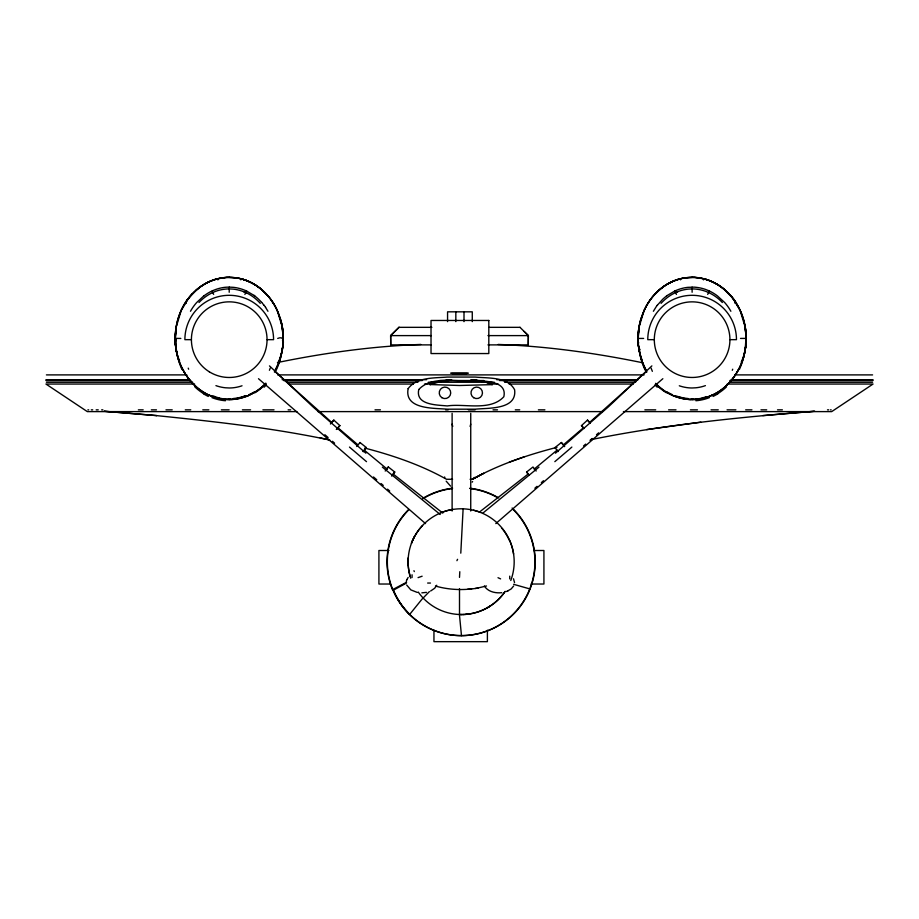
<?xml version="1.0" encoding="UTF-8"?>
<svg xmlns="http://www.w3.org/2000/svg" width="919" height="919" viewBox="0 0 919 919"><rect width="100%" height="100%" fill="white"/><g stroke="black" fill="none" stroke-linecap="round" stroke-linejoin="round"><path stroke-width="1.38" d="M176.138 349.76L175.196 339.134L175.943 328.29M229.21 292.253L229.245 287.119L227.154 287.176A37.943 37.932 -4.9 0 0 224.799 287.337A41.183 41.16 -19.4 0 0 215.793 289.451L212.3 290.829M487.955 344.889L528.264 344.889L528.356 335.607L519.993 327.336M528.264 344.889L528.356 335.607L524.129 331.472M745.206 349.76L746.102 335.894M175.253 340.96A68.201 68.121 -89.8 0 0 178.275 358.766A68.201 68.121 -89.8 0 1 175.253 340.972L176.103 327.313M460.787 553.169L463.119 508.816M459.5 577.385L459.799 571.71M470.735 424.107L470.103 426.416M638.992 327.313C639.325 332.781 636.074 345.475 640.141 349.794M406.29 581.428L406.772 579.728M474.078 478.11L474.273 477.386M181.238 310.381L176.103 327.325A68.914 68.914 0 0 0 176.103 349.565C179.55 372.287 196.264 393.723 219.4 398.513A47.926 47.926 0 0 0 239.055 398.513C249.221 396.296 258.664 390.92 265.775 383.338M644.116 310.381L638.992 327.325A68.914 68.914 0 0 0 638.992 349.565L641.876 360.926L646.333 370.794M436.732 585.254L434.664 588.263L430.62 591.009M406.749 579.786L408.151 577.465M181.238 310.392L188.832 297.871L197.93 288.646M644.116 310.392C651.192 294.746 665.253 281.915 682.289 278.365A47.926 47.926 0 0 1 701.944 278.365C715.821 281.306 727.905 290.381 735.591 302.167A65.054 65.008 -77.3 0 1 745.343 328.301L746.079 335.584M244.879 294.413L246.637 291.059L254.058 295.436M653.386 311.277L655.81 307.348A48.489 48.477 -67.4 0 1 657.188 305.349M707.664 294.379L709.525 291.059A44.376 44.238 36.5 0 1 717.498 295.964L724.735 302.592A50.602 50.568 57.8 0 1 730.869 311.265M513.618 586.035L511.182 588.941L506.599 591.549M472.217 482.153L472.607 481.522M703.449 279.881L704.115 278.871A51.269 51.269 0 0 1 723.391 288.681L732.512 297.871L740.105 310.392M734.936 303.167L735.591 302.167A59.838 59.838 0 0 0 730.835 295.838M186.408 303.167L185.753 302.167C193.438 290.381 205.511 281.283 219.4 278.365A47.926 47.926 0 0 1 239.055 278.377C256.091 281.926 270.14 294.758 277.216 310.392M240.801 279.847L241.444 278.928M272.461 302.81L272.805 302.328A59.907 59.907 0 0 0 268.084 295.998L260.686 288.784A51.326 51.326 0 0 0 241.456 278.905A51.705 51.705 0 0 1 262.604 290.484M657.223 305.384L662.507 299.445A46.651 46.651 0 0 1 666.677 295.895M356.733 446.496L360.007 442.544M363.154 451.562L366.336 447.542M363.246 451.643L366.428 447.61L359.915 442.476M385.9 469.954L388.277 466.932L394.791 472.067L391.62 476.099M385.199 471.022L388.369 467.001M392.321 475.02L394.699 471.998M192.255 293.896L190.509 295.849A59.838 59.838 0 0 0 185.753 302.167M333.884 420.144L330.426 423.935L333.792 420.063L339.927 425.658L336.469 429.449M336.388 429.368L339.846 425.577M680.542 279.847L679.888 278.928A51.326 51.326 0 0 0 660.681 288.807L653.26 295.987A59.919 59.919 0 0 0 648.538 302.328A61.791 61.768 74.2 0 0 645.54 307.463M429.38 591.595L421.901 599.28L409.69 614.397A73.773 73.773 0 0 1 393.343 590.182L406.221 583.209M651.87 365.9L608.344 406.899L555.467 453.182M390.736 344.889L390.644 335.607L399.007 327.336L390.644 335.607L390.736 344.889L431.379 344.889M656.821 292.196L658.705 290.438A51.705 51.705 0 0 1 679.888 278.871M646.241 371.713L589.447 422.556M495.8 523.6L662.852 378.708M534.858 488.23L537.018 486.346M541.348 482.601L543.508 480.717M583.519 445.979L585.679 444.107M589.998 440.35L592.169 438.478M596.488 434.721L598.648 432.838M583.083 428.059L563.646 444.635M557.098 450.138L534.18 469.127M538.982 467.128L483.003 512.986M527.793 474.319L480.603 511.159M203.788 295.895L196.609 302.592A50.602 50.568 -57.8 0 0 190.474 311.265M490.229 383.614L492.331 384.624L459.5 385.498L430.414 384.544M429.977 384.785L432.435 383.579M430.506 384.498L442.901 380.891A65.364 65.364 0 0 1 451.895 380.282L450.172 380.305M406.635 582.232L392.47 589.711A74.106 74.106 0 0 1 408.587 509.563M709.146 290.875L705.562 289.439A41.183 41.16 19.4 0 0 696.533 287.371A37.943 37.932 4.9 0 0 694.19 287.142L687.906 287.337A40.229 40.229 0 0 0 682.989 288.175A42.125 42.113 -14.5 0 0 674.707 291.059L667.286 295.436A27.903 27.34 -36.3 0 0 666.62 295.826M249.348 395.124L245.982 396.514M712.236 395.124L708.871 396.514M507.127 591.342L507.874 591.009M556.994 447.312C527.747 454.859 498.833 464.532 472.366 479.27L470.08 479.27M524.129 456.869L509.264 462.154M418.065 577.626L422.131 576.213M486.484 585.989L477.11 588.183M590.94 439.661C664.529 424.635 739.427 417.283 814.211 411.275M426.45 592.376L421.844 592.847M277.446 362.546C324.706 352.85 372.643 346.222 420.879 344.441M435.457 586.046C448.679 589.837 462.751 590.457 476.329 588.309M475.295 588.493L478.098 588.022M646.62 429.575L700.887 422.166M679.888 278.939A48.167 48.11 -1.6 0 1 685.7 277.779L694.856 277.423L704.115 278.871A51.636 51.636 0 0 1 725.332 290.335M443.67 380.788L447.461 380.42M501.774 592.686C495.502 593.398 487.874 591.767 484.382 586.012M444.015 380.742L445.003 380.638M445.979 380.535L451.16 380.282M467.461 589.32L469.356 589.159M469.816 589.113L471.642 588.953M233.277 399.351L225.614 399.386M814.739 411.252L762.781 415.583M695.729 399.386L690.789 399.305M448.931 380.34L449.839 380.305M230.543 399.305L230.003 399.317A35.359 35.359 0 0 1 229.222 399.328L228.05 399.305M693.282 399.305L692.11 399.328A35.359 35.359 0 0 1 691.341 399.317M241.444 278.939A48.167 48.11 1.6 0 0 235.632 277.779L226.488 277.423L217.229 278.871A51.269 51.269 0 0 0 197.953 288.669M740.507 338.422L746.148 338.41L746.09 340.972A68.201 68.121 89.8 0 1 743.057 358.778A68.201 68.121 89.8 0 0 746.09 340.96M398.915 327.336L431.884 327.336M489.207 327.336L520.085 327.336M390.736 335.607L431.379 335.607M487.955 335.607L528.264 335.607M277.71 338.433C286.131 334.826 283.018 346.44 281.754 349.794M643.633 338.433L638.085 338.445L638.131 340.983A68.155 68.086 -88.9 0 0 640.417 356.216A63.779 63.744 -78.7 0 0 646.93 371.977M191.416 339.662L184.88 339.662A44.342 44.342 0 0 1 229.222 295.309A44.342 44.342 0 0 1 273.575 339.662L267.038 339.662M654.294 339.662L647.769 339.662A44.342 44.342 0 0 1 692.11 295.309A44.342 44.342 0 0 1 736.464 339.662L729.927 339.662A37.817 37.817 0 0 1 673.202 372.402A37.817 37.817 0 0 1 673.213 306.912A37.817 37.817 0 0 1 729.927 339.662M450.563 373.137L468.437 373.137M451.562 373.401L467.438 373.401M452.757 373.723L466.243 373.723M46.409 374.895L186.798 374.895M277.653 374.895L644.093 374.895M734.832 374.895L872.591 374.895M45.95 379.685L189.176 379.685M282.133 379.685L426.623 379.685M496.662 379.685L638.268 379.685M731.214 379.685L873.05 379.685M45.95 380.535L190.555 380.535M283.523 380.535L422.338 380.535M439.489 380.535L483.796 380.535M499.476 380.535L636.867 380.535M729.824 380.535L873.05 380.535M46.409 382.258L192.691 382.258M286.717 382.258L417.927 382.258M428.277 382.258L494.353 382.258M504.588 382.258L635.615 382.258M730.697 382.258L872.591 382.258M194.587 384.039L45.95 384.039L87.305 411.609L296.906 411.609M288.486 384.039L413.378 384.039M424.486 384.039L431.425 384.039M491.183 384.039L498.087 384.039M509.149 384.039L633.248 384.039M727.239 384.039L873.05 384.039L831.695 411.609L623.392 411.609M87.891 409.84L88.695 409.84M91.303 409.84L92.716 409.84M96.173 409.84L98.23 409.84M101.664 409.84L102.882 409.84M138.355 409.84L143.18 409.84M151.336 409.84L156.46 409.84M165.971 409.84L172.209 409.84M185.293 409.84L190.773 409.84M202.777 409.84L208.866 409.84M221.376 409.84L229.13 409.84M242.421 409.84L250.6 409.84M262.891 409.84L274.023 409.84M288.106 409.84L290.703 409.84M375.009 409.84L380.42 409.84M445.623 409.84L448.185 409.84M468.38 409.84L475.112 409.84M493.021 409.84L497.489 409.84M515.295 409.84L519.729 409.84M538.385 409.84L544.898 409.84M644.862 409.84L655.718 409.84M668.595 409.84L676.005 409.84M690.422 409.84L697.441 409.84M711.042 409.84L718.256 409.84M727.044 409.84L735.889 409.84M745.677 409.84L751.949 409.84M760.966 409.84L766.71 409.84M777.52 409.84L782.379 409.84M827.491 409.84L828.731 409.84M830.558 409.84L831.155 409.84M317.951 411.609L602.382 411.609M452.596 479.27L446.519 479.27C420.959 464.922 393.01 455.433 364.728 448.058M388.955 550.504L378.915 550.504L378.915 584.024L390.391 584.024M533.882 550.504L543.922 550.504L543.922 584.024L531.01 584.024M427.634 583.048L430.471 583.048M229.279 287.119L233.437 287.337A40.229 40.229 0 0 1 238.354 288.175A42.125 42.113 14.5 0 1 246.637 291.059M492.331 384.624L486.622 382.338L479.534 380.868A65.49 65.49 0 0 0 470.712 380.282L473.664 380.34M175.196 338.41L180.836 338.422M471.447 380.282L472.355 380.305M690.755 399.501L688.067 399.351M472.768 380.305L476.628 380.535M473.917 380.351L476.065 380.489M498.121 344.441C546.828 346.233 595.213 352.999 642.921 362.81M476.479 380.523L477.846 380.661M476.892 380.558L478.581 380.742M225.649 399.156L225.419 399.133A40.022 40.022 0 0 1 213.105 395.848M156.241 415.583C214.357 421.522 272.587 427.932 329.783 440.029L320.099 437.835M478.121 380.684L478.937 380.788M417.295 592.433L410.816 589.872L406.669 585.024M512.113 508.035A74.106 74.106 0 0 1 530.079 588.987L513.595 584.312M675.362 396.514L671.996 395.124M212.473 396.514L209.107 395.124M244.098 279.709L249.118 281.651M498.006 577.706L500.614 578.901M450.574 486.14L446.174 481.142M440.224 514.491L382.361 467.128M393.55 474.319L442.797 513.089M387.163 469.127L364.246 450.138M723.414 288.646L725.367 290.301M357.698 444.635L338.261 428.059M365.865 453.182L313 406.899L269.474 365.9M258.492 378.708L425.543 523.6M331.897 422.556L275.103 371.713M324.855 434.721L328.094 437.536M332.414 441.292L334.585 443.165M373.505 476.961L376.756 479.775M381.075 483.532L383.246 485.416M387.565 489.172L389.725 491.045M727.262 292.047L729.089 293.896M590.136 422.912L587.54 420.063L581.417 425.658L584.002 428.495M587.459 420.144L590.055 422.981M581.497 425.577L584.093 428.426M261.651 302.374L258.836 299.445A46.651 46.651 0 0 0 254.666 295.895M261.731 302.454L264.109 305.384M564.599 446.496L561.429 442.476L554.915 447.61L558.178 451.562M561.337 442.544L564.519 446.565M536.145 471.022L532.974 467.001L526.553 472.067L528.93 475.089M526.633 471.998L529.022 475.02M265.534 307.348L267.957 311.277M217.895 279.881L217.229 278.871A51.636 51.636 0 0 0 196.011 290.335M513.503 578.763L514.548 582.612M213.667 294.379L211.818 291.059A44.376 44.238 -36.5 0 0 203.846 295.964M674.707 291.059L676.464 294.413M275.999 307.854L276.194 308.244A65.111 64.916 83.7 0 1 280.054 318.135A63.779 63.641 86.1 0 0 270.209 298.686A56.048 56.013 -80.7 0 0 253.575 283.833A49.557 49.523 -4.6 0 0 235.643 277.745M452.745 426.416L452.114 424.107M740.105 310.381L745.24 327.325A68.914 68.914 0 0 1 745.24 349.565C741.794 372.287 725.08 393.723 701.944 398.513A47.926 47.926 0 0 1 682.289 398.513C672.111 396.296 662.679 390.92 655.569 383.338A56.048 56.013 -6.6 0 0 666.424 392.229M277.216 310.381L282.351 327.313L283.213 340.983A68.155 68.086 88.9 0 1 280.927 356.227A63.779 63.744 78.7 0 1 274.413 371.965L279.468 360.926L282.351 349.565A68.914 68.914 0 0 0 282.351 327.325L281.168 321.639M413.952 570.699L414.297 571.584M444.635 476.961L444.796 477.685M282.581 340.202L283.018 344.12A67.983 67.891 -89.7 0 0 282.615 340.467M745.24 327.313L746.148 338.433A66.501 66.467 -78.7 0 0 733.282 298.549M461.476 635.615L459.511 615.408L459.5 588.619M692.099 287.119L692.122 292.253M509.735 576.156L509.735 578.913M487.392 630.181L487.392 641.657L433.952 641.657L433.952 630.181M472.274 321.627L472.274 311.828L447.564 311.828L447.564 321.627M470.735 413.332L470.735 511.01M464.003 311.828L464.003 321.627M455.835 311.828L455.835 321.627M452.114 413.332L452.114 511.01M412.068 574.777L412.068 577.534M366.509 461.66A651.594 103.755 35.4 0 1 349.484 447.082M281.628 326.486A54.026 54.026 0 0 1 278.204 362.465M179.596 360.995A54.026 54.026 0 0 1 175.655 332.621M264.155 305.349A48.489 48.477 67.4 0 1 265.58 307.325M254.103 295.378A27.903 27.34 36.3 0 1 254.712 295.826M175.288 338.41A66.501 66.467 78.7 0 1 188.062 298.549M178.378 358.755A63.779 63.641 86.1 0 0 188.246 378.203A56.048 56.013 -80.7 0 0 204.868 393.045A49.557 49.523 -4.6 0 0 222.812 399.145M229.141 399.512A47.386 47.34 0.3 0 1 222.823 399.076M229.141 399.593A49.166 49.144 0.3 0 0 254.885 392.172A56.048 56.013 6.6 0 0 265.867 383.315M198.986 302.5A44.709 44.663 -30.7 0 1 213.093 292.368A40.321 40.298 -16.8 0 1 225.224 289.117L225.752 289.071A37.989 37.989 0 0 1 227.361 288.957L228.452 288.922A35.359 35.359 0 0 1 229.222 288.911L233.035 289.106A40.022 40.022 0 0 1 246.464 292.92M246.499 292.862A44.709 44.698 0 0 1 260.272 303.339M229.313 277.366A47.386 47.34 0.3 0 1 235.632 277.802M203.57 284.718A49.166 49.144 0.3 0 1 229.313 277.297M188.246 298.686A56.048 56.013 6.6 0 1 203.536 284.66M242.03 385.785A40.321 40.298 -16.8 0 1 233.231 387.772L232.702 387.818A37.989 37.989 0 0 1 231.094 387.933L230.003 387.967A35.359 35.359 0 0 1 229.222 387.979L225.419 387.784A40.022 40.022 0 0 1 215.931 385.635M176.034 339.145A71.188 69.878 12.3 0 0 175.437 344.12A65.881 65.846 78.7 0 1 175.977 339.662M243.478 291.599A40.022 40.022 0 0 1 245.35 292.391M272.805 302.317A61.791 61.768 -74.2 0 1 275.792 307.463M270.209 368.14A50.534 50.534 0 0 1 269.416 370.265M245.339 395.825A40.321 40.298 -16.8 0 1 233.231 399.122M188.636 369.208A50.556 50.545 0 0 1 188.246 368.14M282.087 349.76A78.517 72.256 21.2 0 1 276.47 369.553M181.996 369.541A78.506 71.498 -21.8 0 1 176.414 349.725M195.575 386.106A65.927 60.114 -4.9 0 1 182.709 369.22M203.593 393.654A56.392 52.831 -19.3 0 1 194.805 386.83M208.349 396.445A50.063 46.007 -8.1 0 1 203.467 393.791M225.465 400.73A43.365 39.391 -3.8 0 1 211.921 397.617M245.649 395.802A43.997 38.058 0.1 0 1 233.185 398.547M254.322 391.896A50.063 44.066 -0.4 0 1 249.049 394.63M263.236 386.439A56.392 52.372 11.5 0 1 254.954 392.758M276.332 369.472A65.927 61.607 19.6 0 1 275.263 371.758M266.338 384.843A65.927 61.607 19.6 0 1 264.086 387.209M176 328.301A65.054 65.008 77.3 0 1 185.695 302.133M745.769 342.695A71.188 69.878 -12.3 0 1 745.895 344.12M742.966 358.743A63.779 63.641 -86.1 0 1 733.098 378.191A56.048 56.013 80.7 0 1 716.464 393.056M716.429 392.976A49.557 49.523 4.6 0 1 698.532 399.133M698.52 399.087A47.386 47.34 -0.3 0 1 692.202 399.524M692.202 399.593A49.166 49.144 -0.3 0 1 666.459 392.172M722.357 302.5A44.709 44.663 30.7 0 0 708.25 292.368A40.321 40.298 16.8 0 0 696.108 289.117L695.591 289.071A37.989 37.989 0 0 0 693.983 288.957L692.892 288.922A35.359 35.359 0 0 0 692.11 288.911L688.308 289.106A40.022 40.022 0 0 0 674.879 292.92A44.709 44.698 0 0 0 661.071 303.339M676.912 291.978A40.022 40.022 0 0 1 677.854 291.599M645.253 308.302A65.111 64.916 -83.7 0 0 641.29 318.135A63.779 63.641 -86.1 0 1 651.134 298.686A56.048 56.013 80.7 0 1 667.757 283.833M652.364 371.322A50.534 50.534 0 0 1 651.134 368.14M687.86 399.087A40.321 40.298 16.8 0 1 677.866 396.606M706.366 396.629A40.022 40.022 0 0 1 695.924 399.156M732.707 369.208A50.556 50.545 0 0 1 732.294 370.265M745.7 342.442A65.881 65.846 -78.7 0 1 745.849 344.12M644.862 369.553A78.517 72.256 -21.2 0 1 639.256 349.76M744.93 349.725A78.506 71.498 21.8 0 1 739.347 369.541M738.635 369.22A65.927 60.114 4.9 0 1 725.769 386.106M726.538 386.83A56.392 52.831 19.3 0 1 717.739 393.654M717.877 393.791A50.063 46.007 8.1 0 1 712.995 396.445M709.422 397.617A43.365 39.391 3.8 0 1 695.878 400.73M688.159 398.547A43.997 38.058 -0.1 0 1 675.695 395.802M672.283 394.63A50.063 44.066 0.4 0 1 667.022 391.896M666.378 392.758A56.392 52.372 -11.5 0 1 658.096 386.439M657.246 387.209A65.927 61.607 -19.6 0 1 655.006 384.843M646.08 371.758A65.927 61.607 -19.6 0 1 645 369.472M667.803 283.902A49.557 49.523 4.6 0 1 685.7 277.745M685.712 277.802A47.386 47.34 -0.3 0 1 692.018 277.366M692.018 277.297A49.166 49.144 -0.3 0 1 717.773 284.718M717.808 284.66A56.048 56.013 -6.6 0 1 733.086 298.686M679.302 385.785A40.321 40.298 16.8 0 0 688.113 387.772L688.641 387.818A37.989 37.989 0 0 0 690.249 387.933L691.341 387.967A35.359 35.359 0 0 0 692.11 387.979L695.924 387.784A40.022 40.022 0 0 0 705.413 385.635M571.859 447.082A651.594 103.755 -35.4 0 1 554.835 461.66M423.096 597.982A52.716 52.716 0 0 1 418.271 592.066M463.635 614.501A52.705 52.705 0 0 1 423.119 597.982M509.54 540.2A52.705 52.705 0 0 1 513.606 554.042M505.14 591.388A52.82 52.82 0 0 1 489.965 606.184A52.521 52.521 0 0 1 486.645 608.16A55.473 55.473 0 0 1 484.922 609.056A53.807 53.807 0 0 1 483.164 609.883A52.705 52.705 0 0 1 467.737 614.179A52.969 52.969 0 0 1 463.613 614.512M467.817 614.156A52.521 52.521 0 0 1 465.772 614.351M461.671 614.524A52.521 52.521 0 0 1 459.615 614.489M505.082 591.468A52.739 52.739 0 0 1 461.568 614.547M486.633 608.16A56.289 56.289 0 0 0 488.322 607.206A55.898 55.898 0 0 0 489.965 606.184M410.713 578.212A53.026 53.026 0 0 1 462.349 508.804A53.026 53.026 0 0 1 510.78 580.486M408.22 565.426A53.13 53.13 0 0 1 408.243 557.856A52.601 52.601 0 0 0 408.22 565.426A52.911 52.911 0 0 0 410.15 576.42M414.435 536.73A52.911 52.911 0 0 1 422.568 525.496M441.982 512.469A52.911 52.911 0 0 1 443.119 512.055M502.038 528.448A52.911 52.911 0 0 1 509.241 540.119M443.222 511.872A53.118 53.118 0 0 1 452.952 509.379M473.365 510.148A53.118 53.118 0 0 1 480.568 512.388M422.579 498.535A74.106 74.106 0 0 1 452.607 488.207M469.804 488.219A74.106 74.106 0 0 1 498.672 497.926M530.079 588.987A73.784 73.784 0 0 1 393.102 589.584M513.376 509.689A73.796 73.796 0 0 1 513.261 614.064A73.796 73.796 0 0 1 408.898 613.949A73.796 73.796 0 0 1 409.012 509.586M422.947 498.672A73.796 73.796 0 0 1 452.332 488.552M470.091 488.563A73.796 73.796 0 0 1 497.018 497.328M470.712 380.374A58.77 58.77 0 0 1 486.346 382.178M436.261 382.178A58.77 58.77 0 0 1 451.895 380.374M478.914 381.04A44.859 44.411 -12 0 1 490.16 383.625M432.344 383.349A44.813 44.698 35.5 0 1 443.659 380.696M478.569 380.937A51.223 50.66 -11 0 1 486.289 382.384M436.238 382.109A51.177 50.924 17.3 0 1 444.003 380.627M456.95 560.693A4.354 4.354 0 0 1 457.593 559.315M744.999 328.611A54.026 54.026 0 0 1 741.242 362.143M642.025 359.915A54.026 54.026 0 0 1 639.176 328.853M638.131 335.894L638.085 338.422A68.626 68.534 89.9 0 1 641.163 318.1A68.155 68.075 89.8 0 0 638.142 335.894M638.349 343.763L638.314 344.12A67.983 67.891 89.7 0 1 638.498 342.293L638.349 343.763M408.139 388.634C404.107 409.587 433.848 408.013 447.289 409.185L475.318 409.185C488.471 407.864 517.179 409.84 514.617 389.771C507.828 376.595 488.15 378.364 475.318 377.066L447.289 377.066C434.262 378.134 416.675 376.997 408.139 388.634M418.765 389.53C415.25 405.268 437.134 404.888 447.266 405.934C464.463 403.303 490.172 411.54 503.842 396.732C507.345 380.994 485.473 381.374 475.341 380.317C458.133 382.959 432.435 374.722 418.765 389.53M483.578 473.354L472.423 479.27L483.612 473.354M488.816 320.467L431.022 320.467L431.022 353.551L488.816 353.551L488.816 320.467M156.437 415.583L104.238 411.252L156.437 415.583M283.259 338.422L283.201 335.894A68.155 68.075 -89.8 0 0 280.169 318.112A68.626 68.534 -89.9 0 1 283.247 338.41M209.268 371.781A37.817 37.817 0 0 0 267.027 340.892A37.817 37.817 0 0 0 211.393 306.314A37.817 37.817 0 0 0 209.268 371.781M414.458 536.65A53.118 53.118 0 0 0 411.448 543.267A52.555 52.555 0 0 1 414.458 536.65M441.878 397.686A5.755 5.755 0 0 0 450.724 393.102A5.755 5.755 0 0 0 442.326 387.738A5.755 5.755 0 0 0 441.878 397.686M473.63 397.686A5.755 5.755 0 0 0 482.475 393.102A5.755 5.755 0 0 0 474.078 387.738A5.755 5.755 0 0 0 473.63 397.686"/></g></svg>
